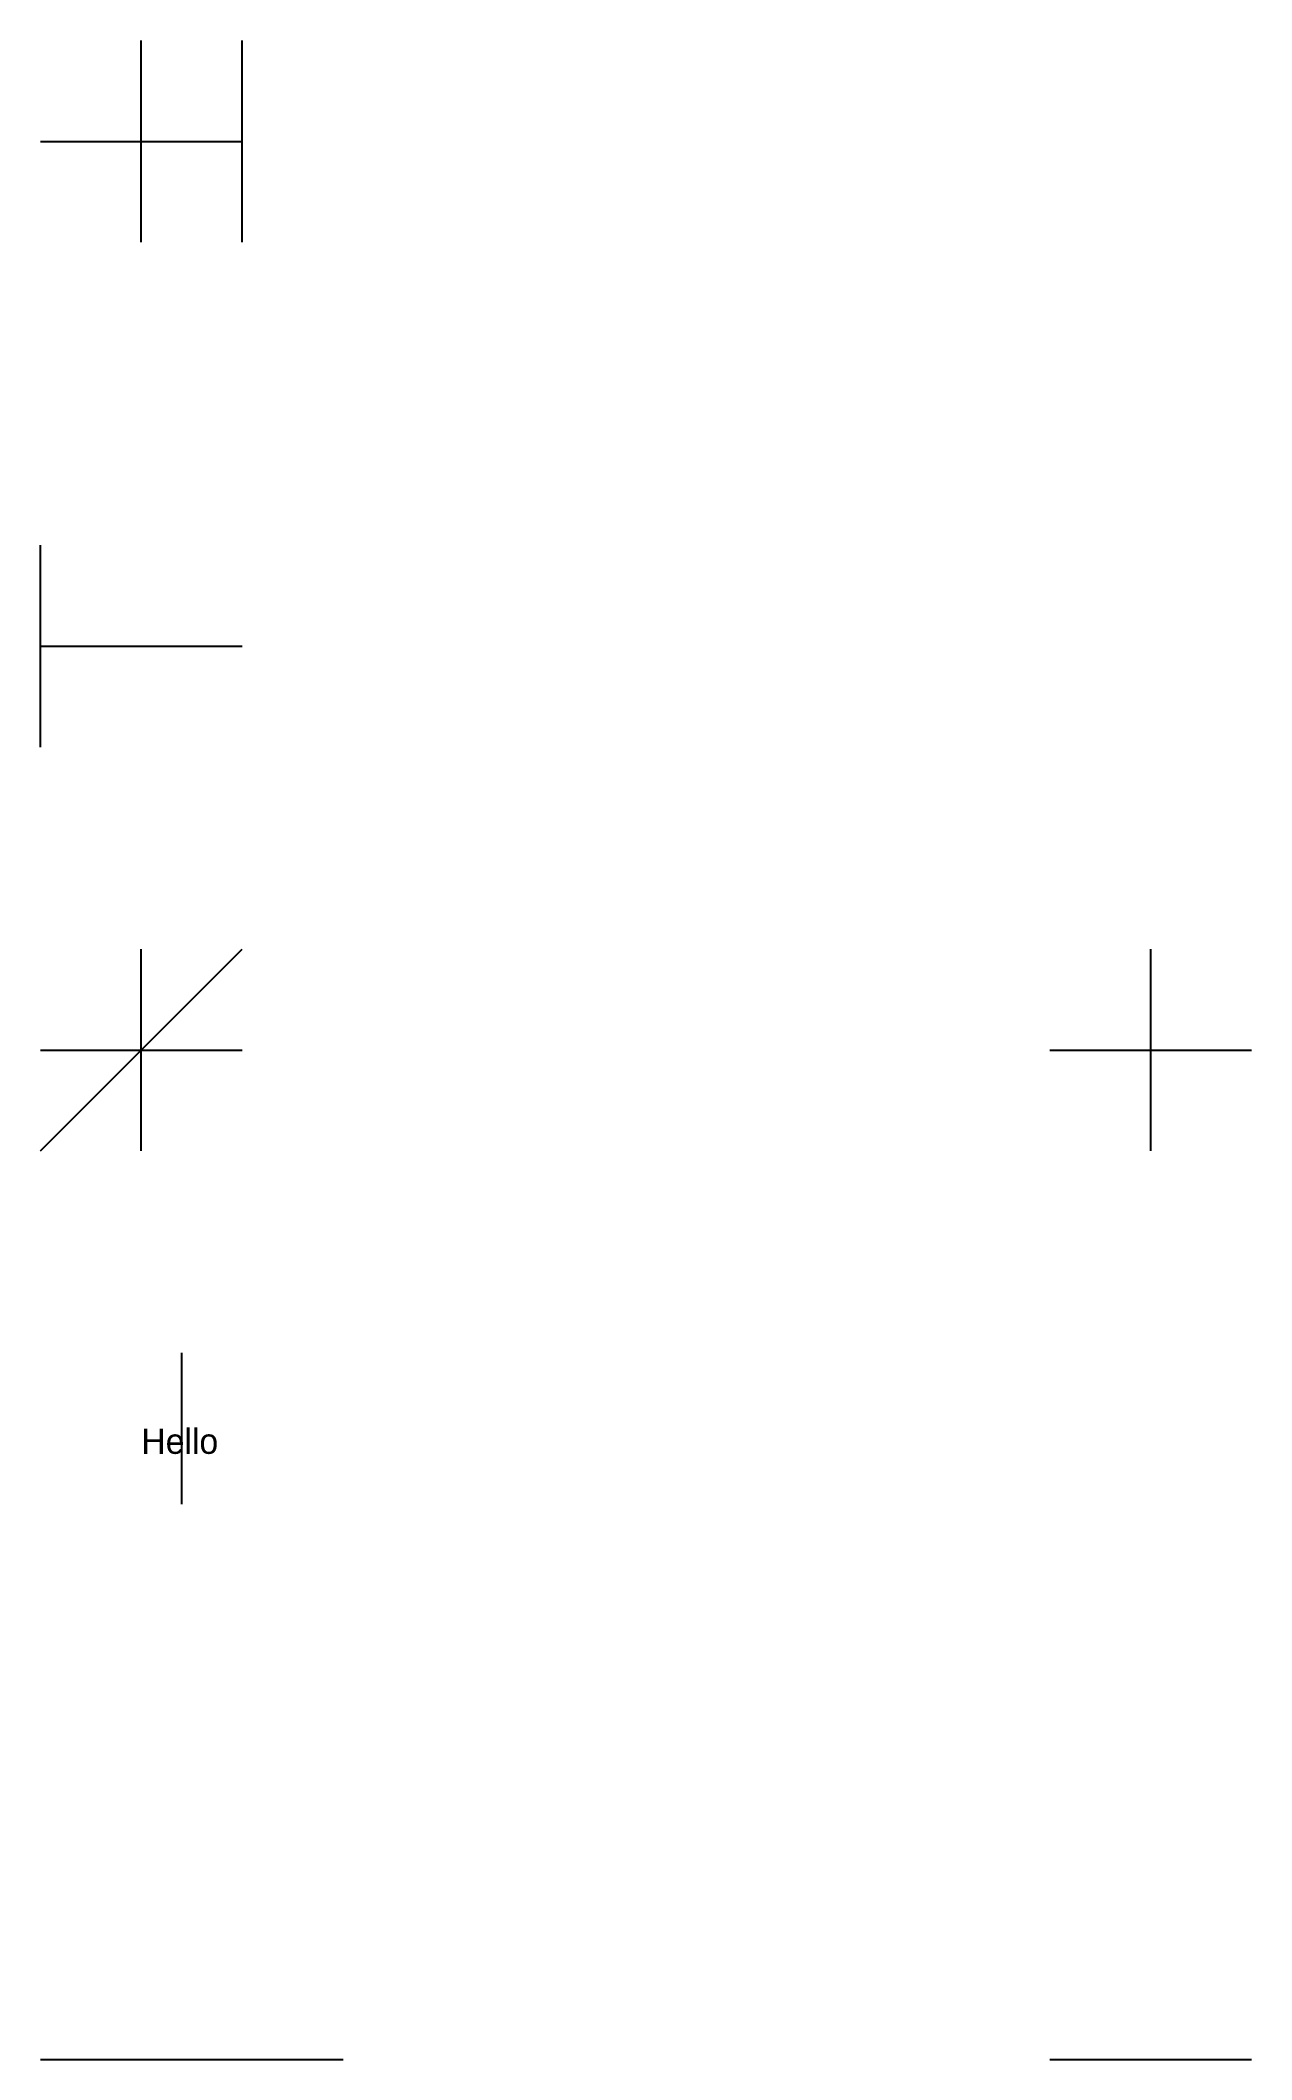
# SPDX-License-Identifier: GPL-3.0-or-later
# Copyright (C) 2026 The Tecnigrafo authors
# Model space of a CAD drawing. Header units: millimetres. Extents: x 0 to 120, y -40 to 160.
import ezdxf

# ---------------------------------------------------------------- set-up
doc = ezdxf.new("R2010")
doc.units = ezdxf.units.MM
doc.layers.add('Bloccato', color=1, linetype='Continuous')

msp = doc.modelspace()

# ---------------------------------------------------------------- linework, layer by layer
for p, q in [((10, 140), (10, 160)), ((20, 140), (20, 160)), ((0, 150), (20, 150)), ((0, 90), (0, 110)), ((0, 100), (20, 100)), ((0, 50), (20, 70)), ((10, 50), (10, 70)), ((0, 60), (20, 60)), ((100, 60), (120, 60)), ((14, 15), (14, 30)), ((0, -40), (20, -40)), ((5, -40), (30, -40)), ((100, -40), (120, -40))]:
    msp.add_line(p, q)
at = {"layer": 'Bloccato'}
msp.add_line((110, 50), (110, 70), dxfattribs=at)

# ---------------------------------------------------------------- texts
msp.add_text('Hello', height=2.5).set_placement((10, 20))

doc.saveas('drawing.dxf')
